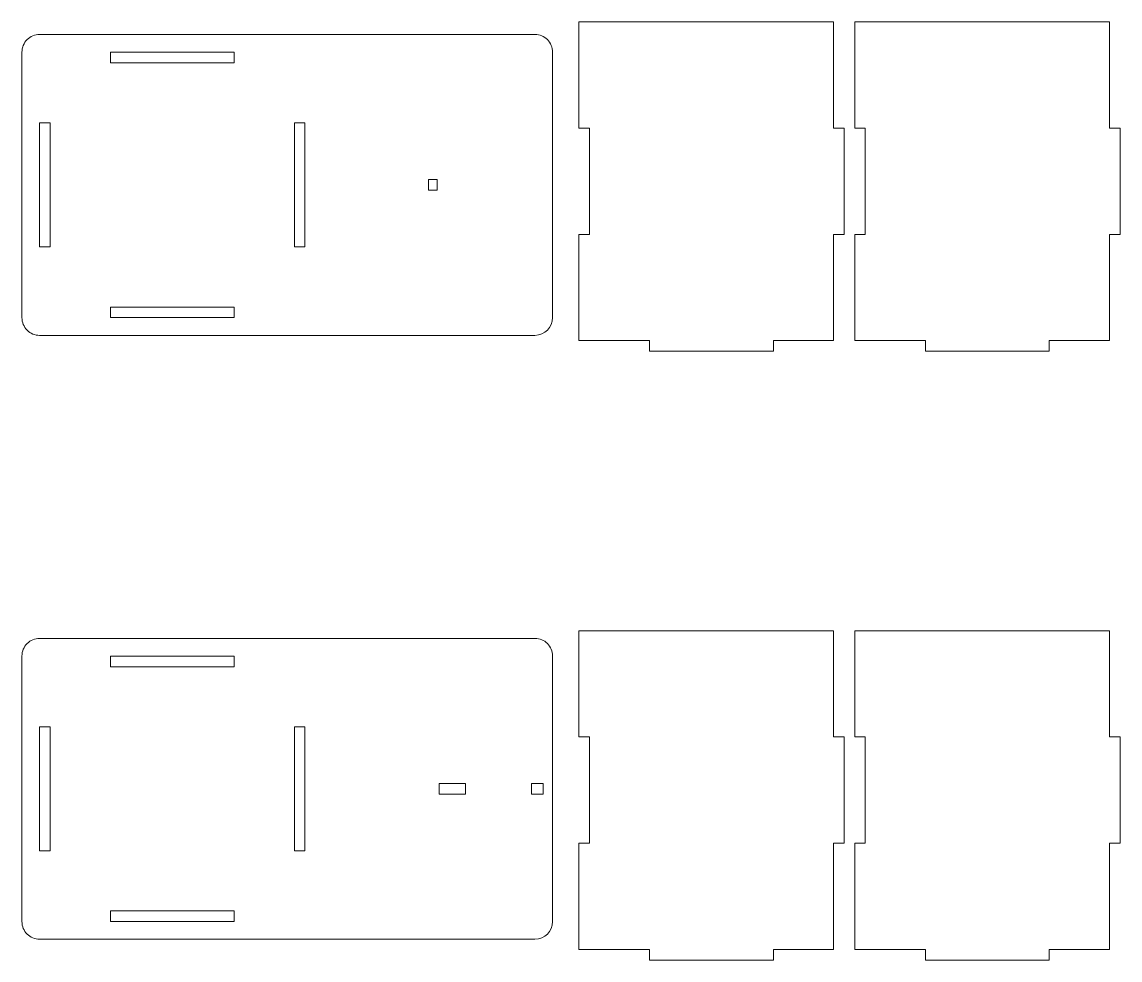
# Model space of a CAD drawing. Header units: millimetres. Extents: x -277 to 277, y -146 to 147.
# Drawn here: x -276.9 to 33.5, y -131.9 to 133.1 of the extents above; entities that cross this region are included whole.
import ezdxf

# ---------------------------------------------------------------- set-up
doc = ezdxf.new("R2010")
doc.units = ezdxf.units.MM
doc.header["$MEASUREMENT"] = 0
doc.layers.add('Camada 1', color=7, linetype='Continuous')

msp = doc.modelspace()

# ---------------------------------------------------------------- linework, layer by layer
at = {"layer": 'Camada 1', "color": 250, "lineweight": 20}
for points, knots in [([(-47.4786, 43.0599), (-47.4786, 43.0599), (-47.4786, 73.0599), (-47.4786, 73.0599), (-47.4786, 73.0599), (-47.4786, 73.0599), (-44.4786, 73.0599), (-44.4786, 73.0599), (-44.4786, 73.0599), (-44.4786, 73.0599), (-44.4786, 103.0599), (-44.4786, 103.0599), (-44.4786, 103.0599), (-44.4786, 103.0599), (-47.4786, 103.0599), (-47.4786, 103.0599), (-47.4786, 103.0599), (-47.4786, 103.0599), (-47.4786, 133.0599), (-47.4786, 133.0599), (-47.4786, 133.0599), (-47.4786, 133.0599), (-119.4786, 133.0599), (-119.4786, 133.0599), (-119.4786, 133.0599), (-119.4786, 133.0599), (-119.4786, 103.0599), (-119.4786, 103.0599), (-119.4786, 103.0599), (-119.4786, 103.0599), (-116.4786, 103.0599), (-116.4786, 103.0599), (-116.4786, 103.0599), (-116.4786, 103.0599), (-116.4786, 73.0599), (-116.4786, 73.0599), (-116.4786, 73.0599), (-116.4786, 73.0599), (-119.4786, 73.0599), (-119.4786, 73.0599), (-119.4786, 73.0599), (-119.4786, 73.0599), (-119.4786, 43.0599), (-119.4786, 43.0599), (-119.4786, 43.0599), (-119.4786, 43.0599), (-99.4786, 43.0599), (-99.4786, 43.0599), (-99.4786, 43.0599), (-99.4786, 43.0599), (-99.4786, 40.0599), (-99.4786, 40.0599), (-99.4786, 40.0599), (-99.4786, 40.0599), (-64.4786, 40.0599), (-64.4786, 40.0599), (-64.4786, 40.0599), (-64.4786, 40.0599), (-64.4786, 43.0599), (-64.4786, 43.0599), (-64.4786, 43.0599), (-64.4786, 43.0599), (-47.4786, 43.0599), (-47.4786, 43.0599)], [0, 0, 0, 0, 0.05882353, 0.05882353, 0.05882353, 0.05882353, 0.11764706, 0.11764706, 0.11764706, 0.11764706, 0.17647059, 0.17647059, 0.17647059, 0.17647059, 0.23529412, 0.23529412, 0.23529412, 0.23529412, 0.29411765, 0.29411765, 0.29411765, 0.29411765, 0.35294118, 0.35294118, 0.35294118, 0.35294118, 0.41176471, 0.41176471, 0.41176471, 0.41176471, 0.47058824, 0.47058824, 0.47058824, 0.47058824, 0.52941176, 0.52941176, 0.52941176, 0.52941176, 0.58823529, 0.58823529, 0.58823529, 0.58823529, 0.64705882, 0.64705882, 0.64705882, 0.64705882, 0.70588235, 0.70588235, 0.70588235, 0.70588235, 0.76470588, 0.76470588, 0.76470588, 0.76470588, 0.82352941, 0.82352941, 0.82352941, 0.82352941, 0.88235294, 0.88235294, 0.88235294, 0.88235294, 1, 1, 1, 1]), ([(30.5214, 43.0599), (30.5214, 43.0599), (30.5214, 73.0599), (30.5214, 73.0599), (30.5214, 73.0599), (30.5214, 73.0599), (33.5214, 73.0599), (33.5214, 73.0599), (33.5214, 73.0599), (33.5214, 73.0599), (33.5214, 103.0599), (33.5214, 103.0599), (33.5214, 103.0599), (33.5214, 103.0599), (30.5214, 103.0599), (30.5214, 103.0599), (30.5214, 103.0599), (30.5214, 103.0599), (30.5214, 133.0599), (30.5214, 133.0599), (30.5214, 133.0599), (30.5214, 133.0599), (-41.4786, 133.0599), (-41.4786, 133.0599), (-41.4786, 133.0599), (-41.4786, 133.0599), (-41.4786, 103.0599), (-41.4786, 103.0599), (-41.4786, 103.0599), (-41.4786, 103.0599), (-38.4786, 103.0599), (-38.4786, 103.0599), (-38.4786, 103.0599), (-38.4786, 103.0599), (-38.4786, 73.0599), (-38.4786, 73.0599), (-38.4786, 73.0599), (-38.4786, 73.0599), (-41.4786, 73.0599), (-41.4786, 73.0599), (-41.4786, 73.0599), (-41.4786, 73.0599), (-41.4786, 43.0599), (-41.4786, 43.0599), (-41.4786, 43.0599), (-41.4786, 43.0599), (-21.4786, 43.0599), (-21.4786, 43.0599), (-21.4786, 43.0599), (-21.4786, 43.0599), (-21.4786, 40.0599), (-21.4786, 40.0599), (-21.4786, 40.0599), (-21.4786, 40.0599), (13.5214, 40.0599), (13.5214, 40.0599), (13.5214, 40.0599), (13.5214, 40.0599), (13.5214, 43.0599), (13.5214, 43.0599), (13.5214, 43.0599), (13.5214, 43.0599), (30.5214, 43.0599), (30.5214, 43.0599)], [0, 0, 0, 0, 0.05882353, 0.05882353, 0.05882353, 0.05882353, 0.11764706, 0.11764706, 0.11764706, 0.11764706, 0.17647059, 0.17647059, 0.17647059, 0.17647059, 0.23529412, 0.23529412, 0.23529412, 0.23529412, 0.29411765, 0.29411765, 0.29411765, 0.29411765, 0.35294118, 0.35294118, 0.35294118, 0.35294118, 0.41176471, 0.41176471, 0.41176471, 0.41176471, 0.47058824, 0.47058824, 0.47058824, 0.47058824, 0.52941176, 0.52941176, 0.52941176, 0.52941176, 0.58823529, 0.58823529, 0.58823529, 0.58823529, 0.64705882, 0.64705882, 0.64705882, 0.64705882, 0.70588235, 0.70588235, 0.70588235, 0.70588235, 0.76470588, 0.76470588, 0.76470588, 0.76470588, 0.82352941, 0.82352941, 0.82352941, 0.82352941, 0.88235294, 0.88235294, 0.88235294, 0.88235294, 1, 1, 1, 1]), ([(-126.8683, 124.5392), (-126.8683, 125.8653), (-127.3951, 127.1371), (-128.3328, 128.0747), (-128.3328, 128.0747), (-129.2704, 129.0124), (-130.5422, 129.5392), (-131.8683, 129.5392), (-131.8683, 129.5392), (-131.8683, 129.5392), (-271.8683, 129.5392), (-271.8683, 129.5392), (-271.8683, 129.5392), (-273.1944, 129.5392), (-274.4662, 129.0124), (-275.4038, 128.0747), (-275.4038, 128.0747), (-276.3415, 127.1371), (-276.8683, 125.8653), (-276.8683, 124.5392), (-276.8683, 124.5392), (-276.8683, 124.5392), (-276.8683, 49.5392), (-276.8683, 49.5392), (-276.8683, 49.5392), (-276.8683, 48.2131), (-276.3415, 46.9413), (-275.4038, 46.0037), (-275.4038, 46.0037), (-274.4662, 45.066), (-273.1944, 44.5392), (-271.8683, 44.5392), (-271.8683, 44.5392), (-271.8683, 44.5392), (-131.8683, 44.5392), (-131.8683, 44.5392), (-131.8683, 44.5392), (-129.1069, 44.5392), (-126.8683, 46.7778), (-126.8683, 49.5392), (-126.8683, 49.5392), (-126.8683, 49.5392), (-126.8683, 124.5392), (-126.8683, 124.5392)], [0, 0, 0, 0, 0.08333333, 0.08333333, 0.08333333, 0.08333333, 0.16666667, 0.16666667, 0.16666667, 0.16666667, 0.25, 0.25, 0.25, 0.25, 0.33333333, 0.33333333, 0.33333333, 0.33333333, 0.41666667, 0.41666667, 0.41666667, 0.41666667, 0.5, 0.5, 0.5, 0.5, 0.58333333, 0.58333333, 0.58333333, 0.58333333, 0.66666667, 0.66666667, 0.66666667, 0.66666667, 0.75, 0.75, 0.75, 0.75, 0.83333333, 0.83333333, 0.83333333, 0.83333333, 1, 1, 1, 1]), ([(-216.8683, 121.5392), (-216.8683, 121.5392), (-251.8683, 121.5392), (-251.8683, 121.5392), (-251.8683, 121.5392), (-251.8683, 121.5392), (-251.8683, 124.5392), (-251.8683, 124.5392), (-251.8683, 124.5392), (-251.8683, 124.5392), (-216.8683, 124.5392), (-216.8683, 124.5392), (-216.8683, 124.5392), (-216.8683, 124.5392), (-216.8683, 121.5392), (-216.8683, 121.5392)], [0, 0, 0, 0, 0.2, 0.2, 0.2, 0.2, 0.4, 0.4, 0.4, 0.4, 0.6, 0.6, 0.6, 0.6, 1, 1, 1, 1]), ([(-271.8683, 104.5392), (-271.8683, 104.5392), (-268.8683, 104.5392), (-268.8683, 104.5392), (-268.8683, 104.5392), (-268.8683, 104.5392), (-268.8683, 69.5392), (-268.8683, 69.5392), (-268.8683, 69.5392), (-268.8683, 69.5392), (-271.8683, 69.5392), (-271.8683, 69.5392), (-271.8683, 69.5392), (-271.8683, 69.5392), (-271.8683, 104.5392), (-271.8683, 104.5392)], [0, 0, 0, 0, 0.2, 0.2, 0.2, 0.2, 0.4, 0.4, 0.4, 0.4, 0.6, 0.6, 0.6, 0.6, 1, 1, 1, 1]), ([(-196.8683, 104.5392), (-196.8683, 104.5392), (-196.8683, 69.5392), (-196.8683, 69.5392), (-196.8683, 69.5392), (-196.8683, 69.5392), (-199.8683, 69.5392), (-199.8683, 69.5392), (-199.8683, 69.5392), (-199.8683, 69.5392), (-199.8683, 104.5392), (-199.8683, 104.5392), (-199.8683, 104.5392), (-199.8683, 104.5392), (-196.8683, 104.5392), (-196.8683, 104.5392)], [0, 0, 0, 0, 0.2, 0.2, 0.2, 0.2, 0.4, 0.4, 0.4, 0.4, 0.6, 0.6, 0.6, 0.6, 1, 1, 1, 1]), ([(-161.9261, 85.5392), (-161.9261, 85.5392), (-161.9261, 88.5392), (-161.9261, 88.5392), (-161.9261, 88.5392), (-161.9261, 88.5392), (-159.4895, 88.5392), (-159.4895, 88.5392), (-159.4895, 88.5392), (-159.4895, 88.5392), (-159.4895, 85.5392), (-159.4895, 85.5392), (-159.4895, 85.5392), (-159.4895, 85.5392), (-161.9261, 85.5392), (-161.9261, 85.5392)], [0, 0, 0, 0, 0.2, 0.2, 0.2, 0.2, 0.4, 0.4, 0.4, 0.4, 0.6, 0.6, 0.6, 0.6, 1, 1, 1, 1]), ([(-251.8683, 52.5392), (-251.8683, 52.5392), (-216.8683, 52.5392), (-216.8683, 52.5392), (-216.8683, 52.5392), (-216.8683, 52.5392), (-216.8683, 49.5392), (-216.8683, 49.5392), (-216.8683, 49.5392), (-216.8683, 49.5392), (-251.8683, 49.5392), (-251.8683, 49.5392), (-251.8683, 49.5392), (-251.8683, 49.5392), (-251.8683, 52.5392), (-251.8683, 52.5392)], [0, 0, 0, 0, 0.2, 0.2, 0.2, 0.2, 0.4, 0.4, 0.4, 0.4, 0.6, 0.6, 0.6, 0.6, 1, 1, 1, 1]), ([(-47.4786, -128.9185), (-47.4786, -128.9185), (-47.4786, -98.9185), (-47.4786, -98.9185), (-47.4786, -98.9185), (-47.4786, -98.9185), (-44.4786, -98.9185), (-44.4786, -98.9185), (-44.4786, -98.9185), (-44.4786, -98.9185), (-44.4786, -68.9185), (-44.4786, -68.9185), (-44.4786, -68.9185), (-44.4786, -68.9185), (-47.4786, -68.9185), (-47.4786, -68.9185), (-47.4786, -68.9185), (-47.4786, -68.9185), (-47.4786, -38.9185), (-47.4786, -38.9185), (-47.4786, -38.9185), (-47.4786, -38.9185), (-119.4786, -38.9185), (-119.4786, -38.9185), (-119.4786, -38.9185), (-119.4786, -38.9185), (-119.4786, -68.9185), (-119.4786, -68.9185), (-119.4786, -68.9185), (-119.4786, -68.9185), (-116.4786, -68.9185), (-116.4786, -68.9185), (-116.4786, -68.9185), (-116.4786, -68.9185), (-116.4786, -98.9185), (-116.4786, -98.9185), (-116.4786, -98.9185), (-116.4786, -98.9185), (-119.4786, -98.9185), (-119.4786, -98.9185), (-119.4786, -98.9185), (-119.4786, -98.9185), (-119.4786, -128.9185), (-119.4786, -128.9185), (-119.4786, -128.9185), (-119.4786, -128.9185), (-99.4786, -128.9185), (-99.4786, -128.9185), (-99.4786, -128.9185), (-99.4786, -128.9185), (-99.4786, -131.9185), (-99.4786, -131.9185), (-99.4786, -131.9185), (-99.4786, -131.9185), (-64.4786, -131.9185), (-64.4786, -131.9185), (-64.4786, -131.9185), (-64.4786, -131.9185), (-64.4786, -128.9185), (-64.4786, -128.9185), (-64.4786, -128.9185), (-64.4786, -128.9185), (-47.4786, -128.9185), (-47.4786, -128.9185)], [0, 0, 0, 0, 0.05882353, 0.05882353, 0.05882353, 0.05882353, 0.11764706, 0.11764706, 0.11764706, 0.11764706, 0.17647059, 0.17647059, 0.17647059, 0.17647059, 0.23529412, 0.23529412, 0.23529412, 0.23529412, 0.29411765, 0.29411765, 0.29411765, 0.29411765, 0.35294118, 0.35294118, 0.35294118, 0.35294118, 0.41176471, 0.41176471, 0.41176471, 0.41176471, 0.47058824, 0.47058824, 0.47058824, 0.47058824, 0.52941176, 0.52941176, 0.52941176, 0.52941176, 0.58823529, 0.58823529, 0.58823529, 0.58823529, 0.64705882, 0.64705882, 0.64705882, 0.64705882, 0.70588235, 0.70588235, 0.70588235, 0.70588235, 0.76470588, 0.76470588, 0.76470588, 0.76470588, 0.82352941, 0.82352941, 0.82352941, 0.82352941, 0.88235294, 0.88235294, 0.88235294, 0.88235294, 1, 1, 1, 1]), ([(30.5214, -128.9185), (30.5214, -128.9185), (30.5214, -98.9185), (30.5214, -98.9185), (30.5214, -98.9185), (30.5214, -98.9185), (33.5214, -98.9185), (33.5214, -98.9185), (33.5214, -98.9185), (33.5214, -98.9185), (33.5214, -68.9185), (33.5214, -68.9185), (33.5214, -68.9185), (33.5214, -68.9185), (30.5214, -68.9185), (30.5214, -68.9185), (30.5214, -68.9185), (30.5214, -68.9185), (30.5214, -38.9185), (30.5214, -38.9185), (30.5214, -38.9185), (30.5214, -38.9185), (-41.4786, -38.9185), (-41.4786, -38.9185), (-41.4786, -38.9185), (-41.4786, -38.9185), (-41.4786, -68.9185), (-41.4786, -68.9185), (-41.4786, -68.9185), (-41.4786, -68.9185), (-38.4786, -68.9185), (-38.4786, -68.9185), (-38.4786, -68.9185), (-38.4786, -68.9185), (-38.4786, -98.9185), (-38.4786, -98.9185), (-38.4786, -98.9185), (-38.4786, -98.9185), (-41.4786, -98.9185), (-41.4786, -98.9185), (-41.4786, -98.9185), (-41.4786, -98.9185), (-41.4786, -128.9185), (-41.4786, -128.9185), (-41.4786, -128.9185), (-41.4786, -128.9185), (-21.4786, -128.9185), (-21.4786, -128.9185), (-21.4786, -128.9185), (-21.4786, -128.9185), (-21.4786, -131.9185), (-21.4786, -131.9185), (-21.4786, -131.9185), (-21.4786, -131.9185), (13.5214, -131.9185), (13.5214, -131.9185), (13.5214, -131.9185), (13.5214, -131.9185), (13.5214, -128.9185), (13.5214, -128.9185), (13.5214, -128.9185), (13.5214, -128.9185), (30.5214, -128.9185), (30.5214, -128.9185)], [0, 0, 0, 0, 0.05882353, 0.05882353, 0.05882353, 0.05882353, 0.11764706, 0.11764706, 0.11764706, 0.11764706, 0.17647059, 0.17647059, 0.17647059, 0.17647059, 0.23529412, 0.23529412, 0.23529412, 0.23529412, 0.29411765, 0.29411765, 0.29411765, 0.29411765, 0.35294118, 0.35294118, 0.35294118, 0.35294118, 0.41176471, 0.41176471, 0.41176471, 0.41176471, 0.47058824, 0.47058824, 0.47058824, 0.47058824, 0.52941176, 0.52941176, 0.52941176, 0.52941176, 0.58823529, 0.58823529, 0.58823529, 0.58823529, 0.64705882, 0.64705882, 0.64705882, 0.64705882, 0.70588235, 0.70588235, 0.70588235, 0.70588235, 0.76470588, 0.76470588, 0.76470588, 0.76470588, 0.82352941, 0.82352941, 0.82352941, 0.82352941, 0.88235294, 0.88235294, 0.88235294, 0.88235294, 1, 1, 1, 1]), ([(-271.8683, -126.0541), (-271.8683, -126.0541), (-131.8683, -126.0541), (-131.8683, -126.0541), (-131.8683, -126.0541), (-129.1069, -126.0541), (-126.8683, -123.8155), (-126.8683, -121.0541), (-126.8683, -121.0541), (-126.8683, -121.0541), (-126.8683, -46.0541), (-126.8683, -46.0541), (-126.8683, -46.0541), (-126.8683, -44.728), (-127.3951, -43.4562), (-128.3328, -42.5186), (-128.3328, -42.5186), (-129.2704, -41.5809), (-130.5422, -41.0541), (-131.8683, -41.0541), (-131.8683, -41.0541), (-131.8683, -41.0541), (-271.8683, -41.0541), (-271.8683, -41.0541), (-271.8683, -41.0541), (-273.1944, -41.0541), (-274.4662, -41.5809), (-275.4038, -42.5186), (-275.4038, -42.5186), (-276.3415, -43.4562), (-276.8683, -44.728), (-276.8683, -46.0541), (-276.8683, -46.0541), (-276.8683, -46.0541), (-276.8683, -121.0541), (-276.8683, -121.0541), (-276.8683, -121.0541), (-276.8683, -122.3802), (-276.3415, -123.652), (-275.4038, -124.5896), (-275.4038, -124.5896), (-274.4662, -125.5273), (-273.1944, -126.0541), (-271.8683, -126.0541)], [0, 0, 0, 0, 0.08333333, 0.08333333, 0.08333333, 0.08333333, 0.16666667, 0.16666667, 0.16666667, 0.16666667, 0.25, 0.25, 0.25, 0.25, 0.33333333, 0.33333333, 0.33333333, 0.33333333, 0.41666667, 0.41666667, 0.41666667, 0.41666667, 0.5, 0.5, 0.5, 0.5, 0.58333333, 0.58333333, 0.58333333, 0.58333333, 0.66666667, 0.66666667, 0.66666667, 0.66666667, 0.75, 0.75, 0.75, 0.75, 0.83333333, 0.83333333, 0.83333333, 0.83333333, 1, 1, 1, 1]), ([(-216.8683, -46.0541), (-216.8683, -46.0541), (-216.8683, -49.0541), (-216.8683, -49.0541), (-216.8683, -49.0541), (-216.8683, -49.0541), (-251.8683, -49.0541), (-251.8683, -49.0541), (-251.8683, -49.0541), (-251.8683, -49.0541), (-251.8683, -46.0541), (-251.8683, -46.0541), (-251.8683, -46.0541), (-251.8683, -46.0541), (-216.8683, -46.0541), (-216.8683, -46.0541)], [0, 0, 0, 0, 0.2, 0.2, 0.2, 0.2, 0.4, 0.4, 0.4, 0.4, 0.6, 0.6, 0.6, 0.6, 1, 1, 1, 1]), ([(-271.8683, -66.0541), (-271.8683, -66.0541), (-268.8683, -66.0541), (-268.8683, -66.0541), (-268.8683, -66.0541), (-268.8683, -66.0541), (-268.8683, -101.0541), (-268.8683, -101.0541), (-268.8683, -101.0541), (-268.8683, -101.0541), (-271.8683, -101.0541), (-271.8683, -101.0541), (-271.8683, -101.0541), (-271.8683, -101.0541), (-271.8683, -66.0541), (-271.8683, -66.0541)], [0, 0, 0, 0, 0.2, 0.2, 0.2, 0.2, 0.4, 0.4, 0.4, 0.4, 0.6, 0.6, 0.6, 0.6, 1, 1, 1, 1]), ([(-196.8683, -66.0541), (-196.8683, -66.0541), (-196.8683, -101.0541), (-196.8683, -101.0541), (-196.8683, -101.0541), (-196.8683, -101.0541), (-199.8683, -101.0541), (-199.8683, -101.0541), (-199.8683, -101.0541), (-199.8683, -101.0541), (-199.8683, -66.0541), (-199.8683, -66.0541), (-199.8683, -66.0541), (-199.8683, -66.0541), (-196.8683, -66.0541), (-196.8683, -66.0541)], [0, 0, 0, 0, 0.2, 0.2, 0.2, 0.2, 0.4, 0.4, 0.4, 0.4, 0.6, 0.6, 0.6, 0.6, 1, 1, 1, 1]), ([(-158.9203, -82.0541), (-158.9203, -82.0541), (-151.5027, -82.0541), (-151.5027, -82.0541), (-151.5027, -82.0541), (-151.5027, -82.0541), (-151.5027, -85.0541), (-151.5027, -85.0541), (-151.5027, -85.0541), (-151.5027, -85.0541), (-158.9203, -85.0541), (-158.9203, -85.0541), (-158.9203, -85.0541), (-158.9203, -85.0541), (-158.9203, -82.0541), (-158.9203, -82.0541)], [0, 0, 0, 0, 0.2, 0.2, 0.2, 0.2, 0.4, 0.4, 0.4, 0.4, 0.6, 0.6, 0.6, 0.6, 1, 1, 1, 1]), ([(-132.7991, -85.0541), (-132.7991, -85.0541), (-132.7991, -82.0541), (-132.7991, -82.0541), (-132.7991, -82.0541), (-132.7991, -82.0541), (-129.5315, -82.0541), (-129.5315, -82.0541), (-129.5315, -82.0541), (-129.5315, -82.0541), (-129.5315, -85.0541), (-129.5315, -85.0541), (-129.5315, -85.0541), (-129.5315, -85.0541), (-132.7991, -85.0541), (-132.7991, -85.0541)], [0, 0, 0, 0, 0.2, 0.2, 0.2, 0.2, 0.4, 0.4, 0.4, 0.4, 0.6, 0.6, 0.6, 0.6, 1, 1, 1, 1]), ([(-251.8683, -118.0541), (-251.8683, -118.0541), (-216.8683, -118.0541), (-216.8683, -118.0541), (-216.8683, -118.0541), (-216.8683, -118.0541), (-216.8683, -121.0541), (-216.8683, -121.0541), (-216.8683, -121.0541), (-216.8683, -121.0541), (-251.8683, -121.0541), (-251.8683, -121.0541), (-251.8683, -121.0541), (-251.8683, -121.0541), (-251.8683, -118.0541), (-251.8683, -118.0541)], [0, 0, 0, 0, 0.2, 0.2, 0.2, 0.2, 0.4, 0.4, 0.4, 0.4, 0.6, 0.6, 0.6, 0.6, 1, 1, 1, 1])]:
    msp.add_open_spline(points, degree=3, knots=knots, dxfattribs=at)

doc.saveas('drawing.dxf')
